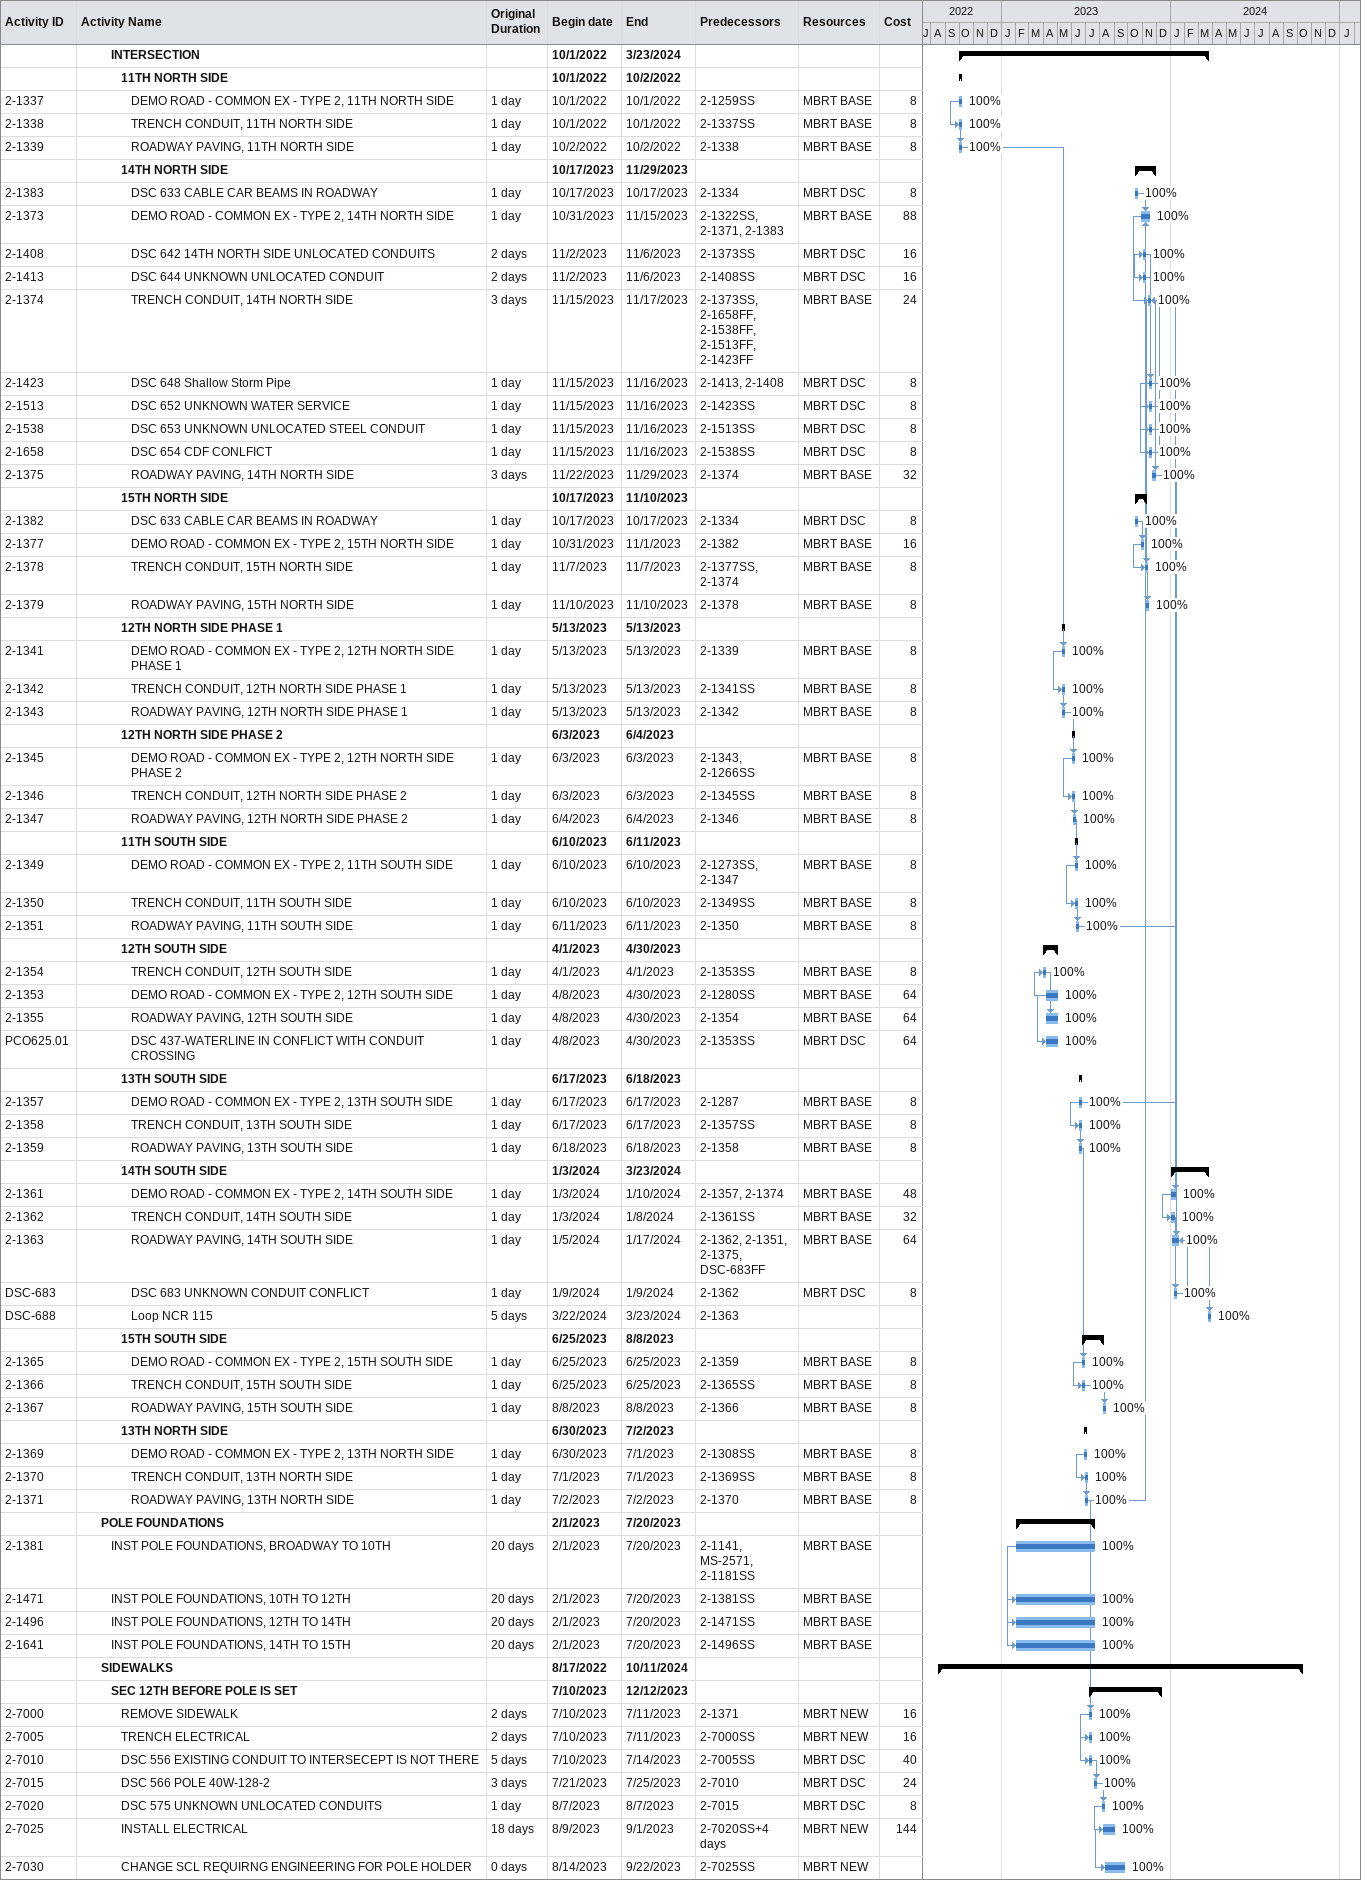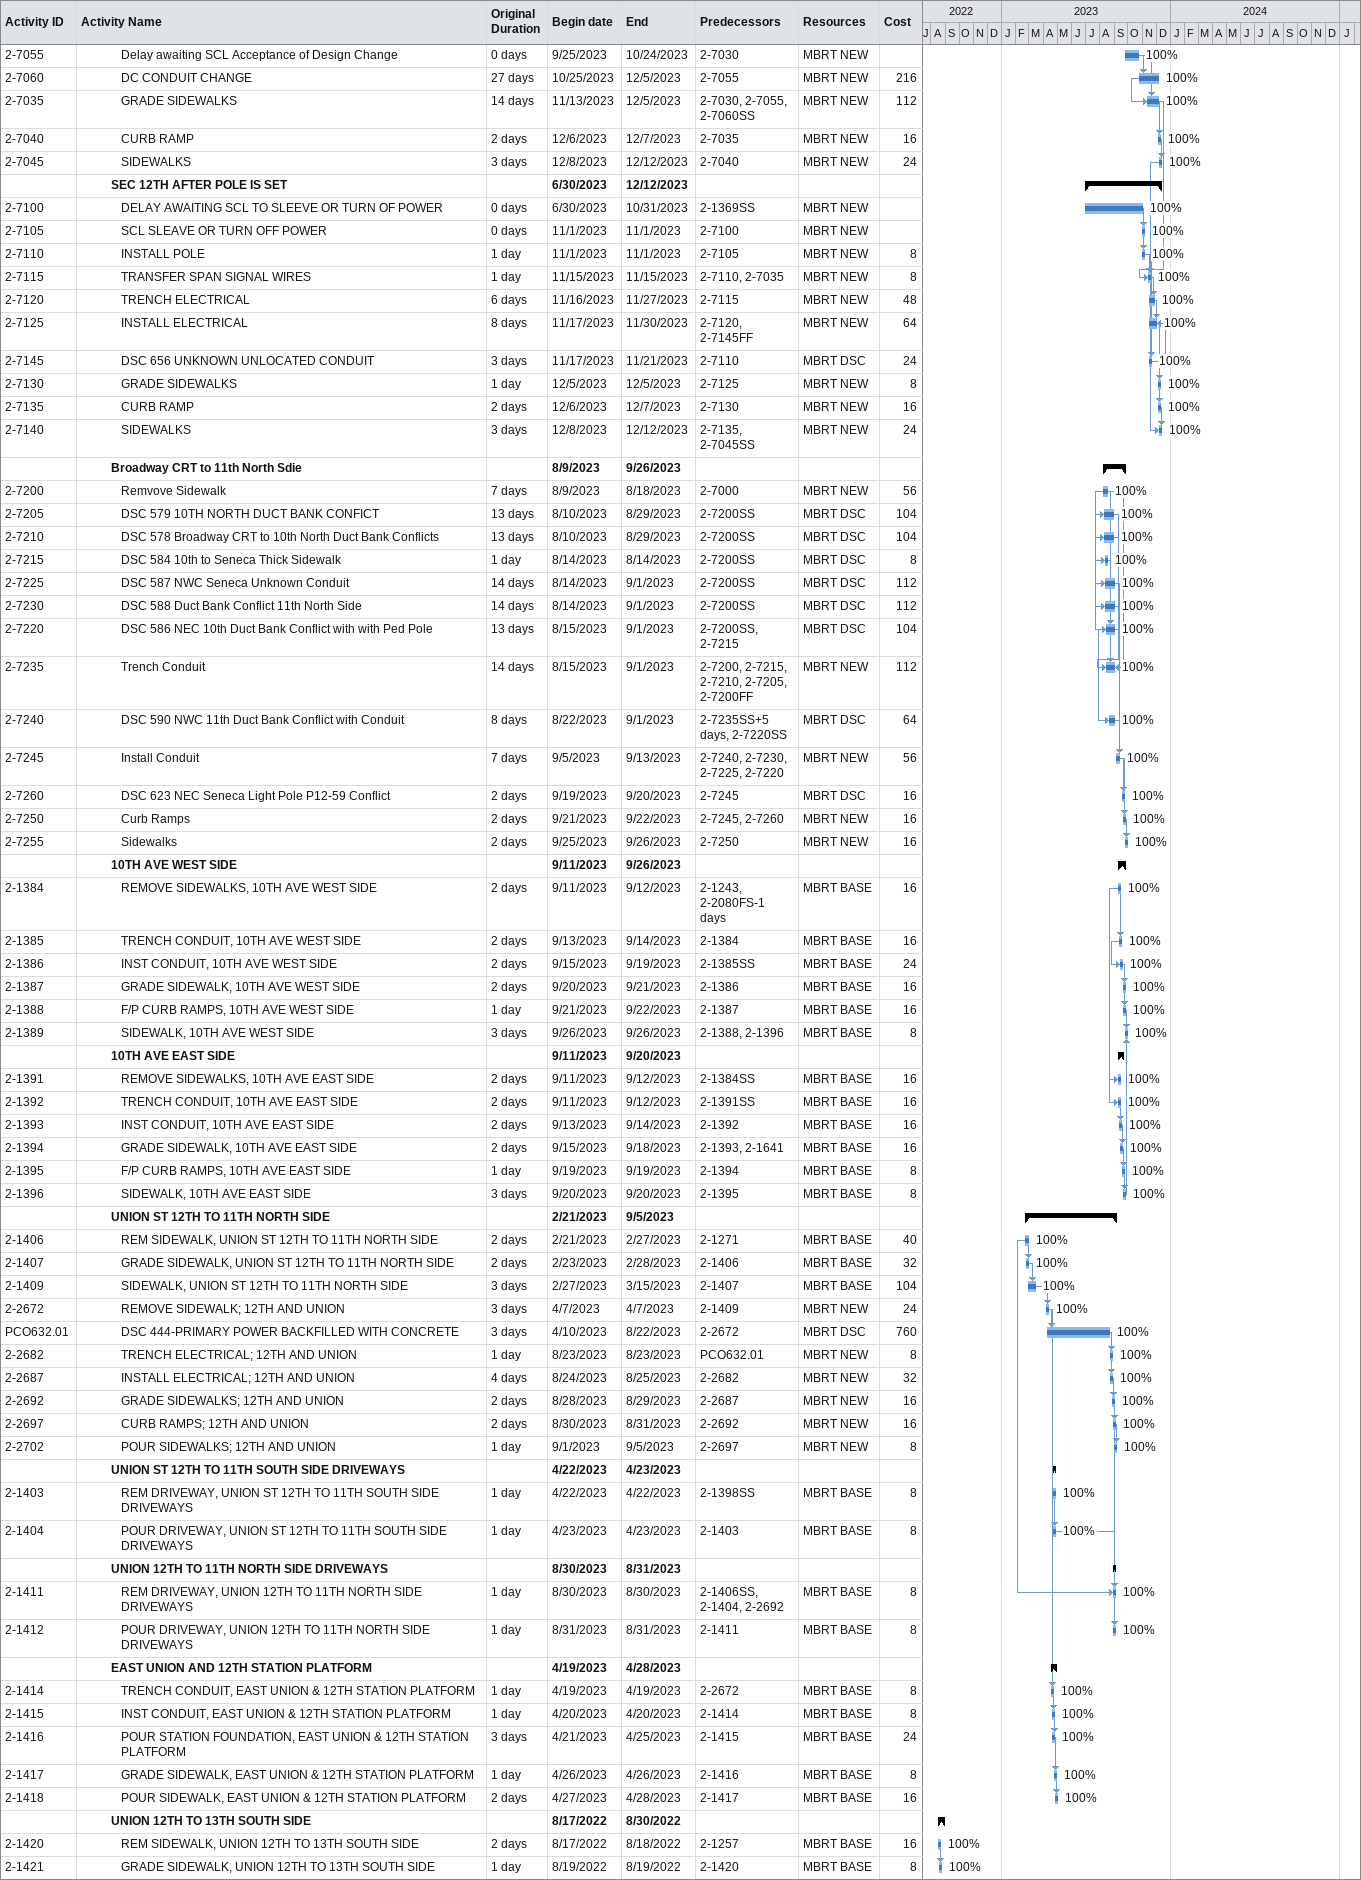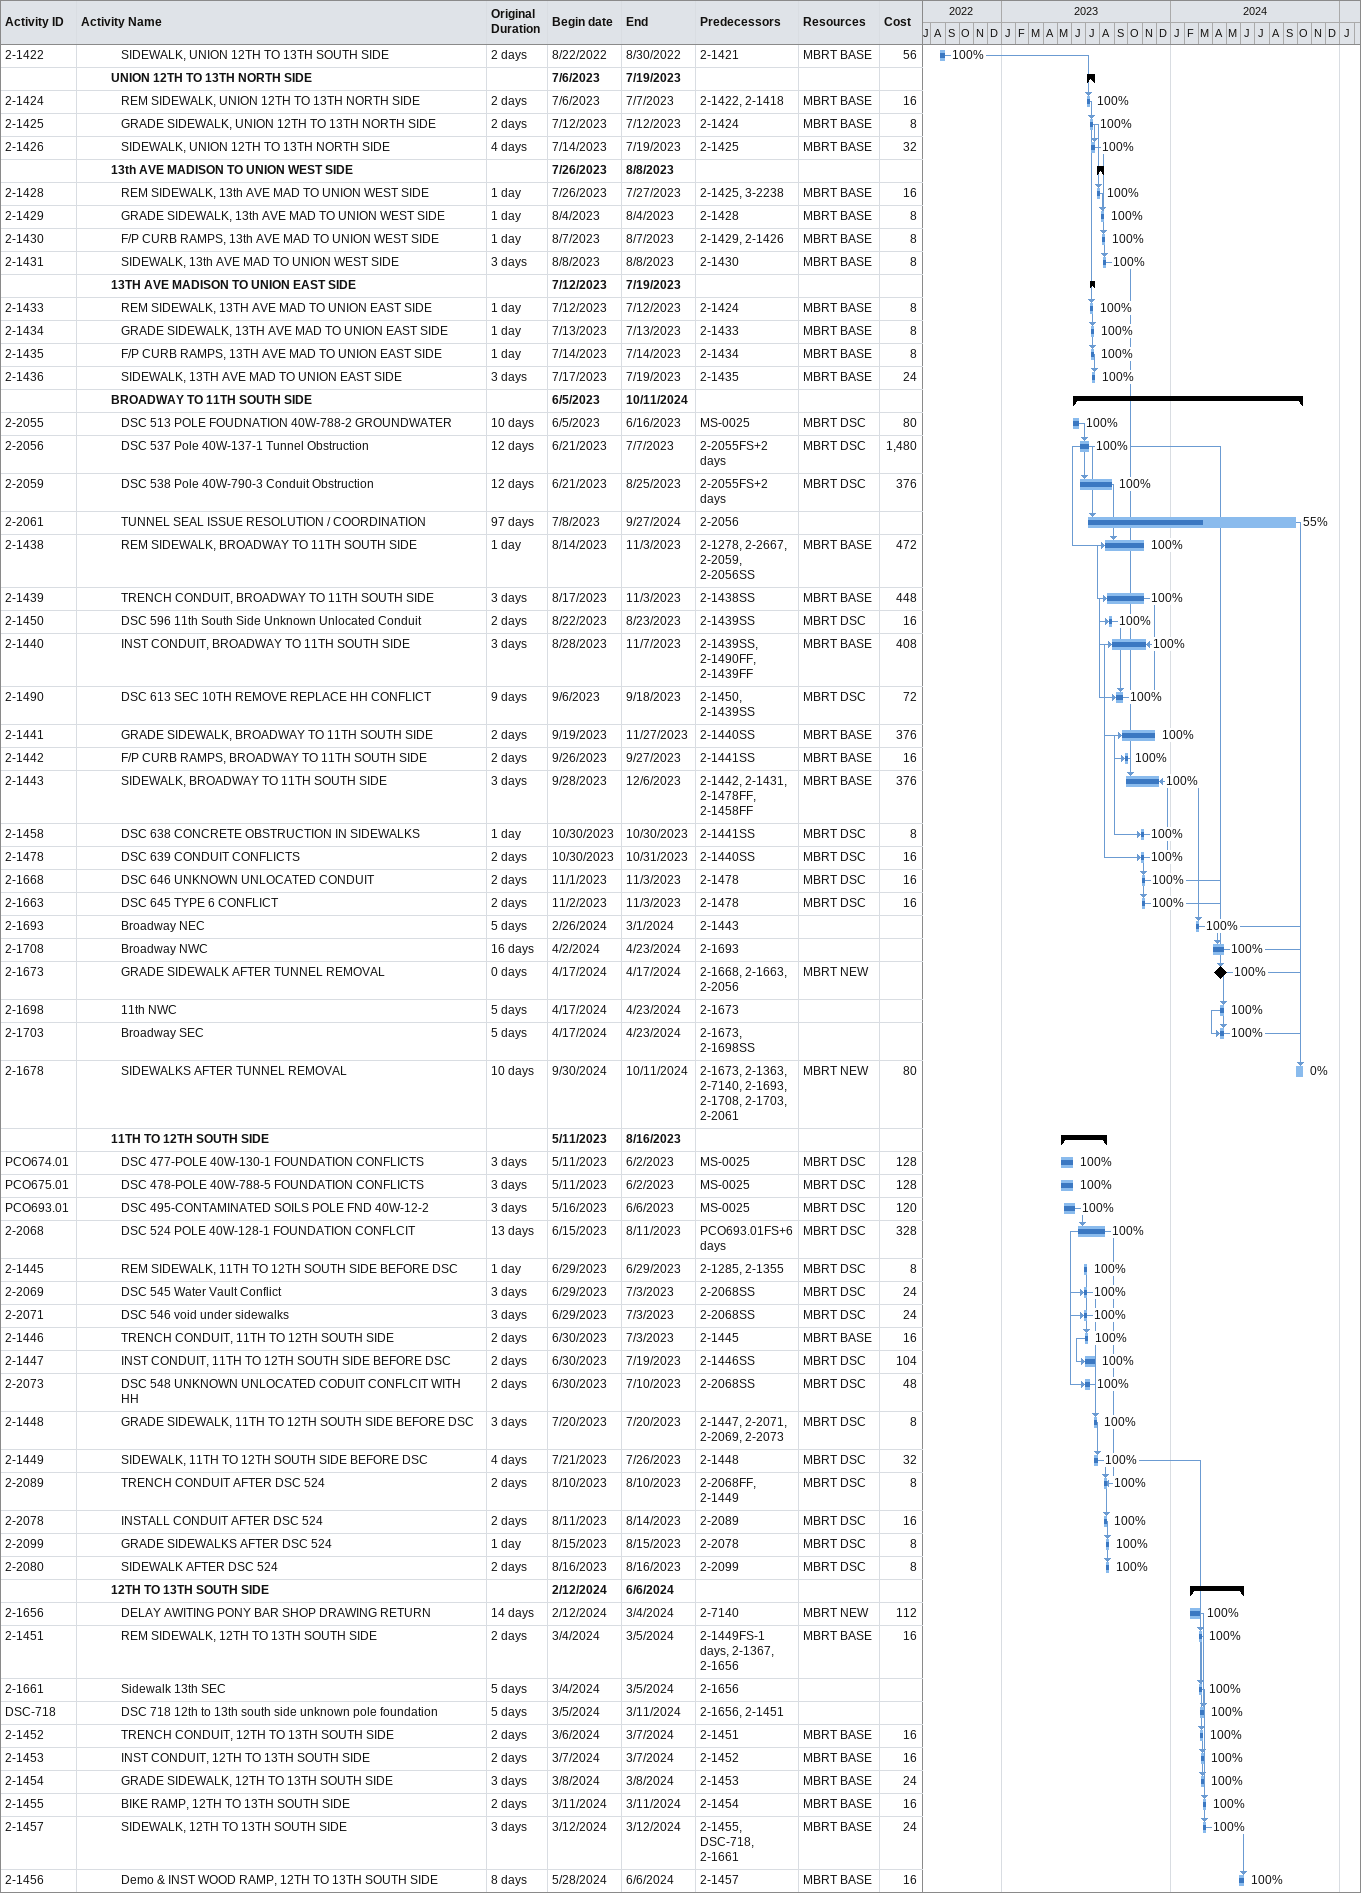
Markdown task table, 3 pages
| ID | Level | Task | Original duration | Start | Finish | Predecessors | Resources | % complete | Cost |
|---|---|---|---|---|---|---|---|---|---|
|  | 4 | **INTERSECTION** |  | 2022-10-01 | 2024-03-23 |  |  |  |  |
|  | 5 | **11TH NORTH SIDE** |  | 2022-10-01 | 2022-10-02 |  |  |  |  |
| 2-1337 | 6 | DEMO ROAD - COMMON EX - TYPE 2, 11TH NORTH SIDE | 1d | 2022-10-01 | 2022-10-01 | 2-1259SS | MBRT BASE | 100 | 8 |
| 2-1338 | 6 | TRENCH CONDUIT, 11TH NORTH SIDE | 1d | 2022-10-01 | 2022-10-01 | 2-1337SS | MBRT BASE | 100 | 8 |
| 2-1339 | 6 | ROADWAY PAVING, 11TH NORTH SIDE | 1d | 2022-10-02 | 2022-10-02 | 2-1338 | MBRT BASE | 100 | 8 |
|  | 5 | **14TH NORTH SIDE** |  | 2023-10-17 | 2023-11-29 |  |  |  |  |
| 2-1383 | 6 | DSC 633 CABLE CAR BEAMS IN ROADWAY | 1d | 2023-10-17 | 2023-10-17 | 2-1334 | MBRT DSC | 100 | 8 |
| 2-1373 | 6 | DEMO ROAD - COMMON EX - TYPE 2, 14TH NORTH SIDE | 1d | 2023-10-31 | 2023-11-15 | 2-1322SS, 2-1371, 2-1383 | MBRT BASE | 100 | 88 |
| 2-1408 | 6 | DSC 642 14TH NORTH SIDE UNLOCATED CONDUITS | 2d | 2023-11-02 | 2023-11-06 | 2-1373SS | MBRT DSC | 100 | 16 |
| 2-1413 | 6 | DSC 644 UNKNOWN UNLOCATED CONDUIT | 2d | 2023-11-02 | 2023-11-06 | 2-1408SS | MBRT DSC | 100 | 16 |
| 2-1374 | 6 | TRENCH CONDUIT, 14TH NORTH SIDE | 3d | 2023-11-15 | 2023-11-17 | 2-1373SS, 2-1658FF, 2-1538FF, 2-1513FF, 2-1423FF | MBRT BASE | 100 | 24 |
| 2-1423 | 6 | DSC 648 Shallow Storm Pipe | 1d | 2023-11-15 | 2023-11-16 | 2-1413, 2-1408 | MBRT DSC | 100 | 8 |
| 2-1513 | 6 | DSC 652 UNKNOWN WATER SERVICE | 1d | 2023-11-15 | 2023-11-16 | 2-1423SS | MBRT DSC | 100 | 8 |
| 2-1538 | 6 | DSC 653 UNKNOWN UNLOCATED STEEL CONDUIT | 1d | 2023-11-15 | 2023-11-16 | 2-1513SS | MBRT DSC | 100 | 8 |
| 2-1658 | 6 | DSC 654 CDF CONLFICT | 1d | 2023-11-15 | 2023-11-16 | 2-1538SS | MBRT DSC | 100 | 8 |
| 2-1375 | 6 | ROADWAY PAVING, 14TH NORTH SIDE | 3d | 2023-11-22 | 2023-11-29 | 2-1374 | MBRT BASE | 100 | 32 |
|  | 5 | **15TH NORTH SIDE** |  | 2023-10-17 | 2023-11-10 |  |  |  |  |
| 2-1382 | 6 | DSC 633 CABLE CAR BEAMS IN ROADWAY | 1d | 2023-10-17 | 2023-10-17 | 2-1334 | MBRT DSC | 100 | 8 |
| 2-1377 | 6 | DEMO ROAD - COMMON EX - TYPE 2, 15TH NORTH SIDE | 1d | 2023-10-31 | 2023-11-01 | 2-1382 | MBRT BASE | 100 | 16 |
| 2-1378 | 6 | TRENCH CONDUIT, 15TH NORTH SIDE | 1d | 2023-11-07 | 2023-11-07 | 2-1377SS, 2-1374 | MBRT BASE | 100 | 8 |
| 2-1379 | 6 | ROADWAY PAVING, 15TH NORTH SIDE | 1d | 2023-11-10 | 2023-11-10 | 2-1378 | MBRT BASE | 100 | 8 |
|  | 5 | **12TH NORTH SIDE PHASE 1** |  | 2023-05-13 | 2023-05-13 |  |  |  |  |
| 2-1341 | 6 | DEMO ROAD - COMMON EX - TYPE 2, 12TH NORTH SIDE PHASE 1 | 1d | 2023-05-13 | 2023-05-13 | 2-1339 | MBRT BASE | 100 | 8 |
| 2-1342 | 6 | TRENCH CONDUIT, 12TH NORTH SIDE PHASE 1 | 1d | 2023-05-13 | 2023-05-13 | 2-1341SS | MBRT BASE | 100 | 8 |
| 2-1343 | 6 | ROADWAY PAVING, 12TH NORTH SIDE PHASE 1 | 1d | 2023-05-13 | 2023-05-13 | 2-1342 | MBRT BASE | 100 | 8 |
|  | 5 | **12TH NORTH SIDE PHASE 2** |  | 2023-06-03 | 2023-06-04 |  |  |  |  |
| 2-1345 | 6 | DEMO ROAD - COMMON EX - TYPE 2, 12TH NORTH SIDE PHASE 2 | 1d | 2023-06-03 | 2023-06-03 | 2-1343, 2-1266SS | MBRT BASE | 100 | 8 |
| 2-1346 | 6 | TRENCH CONDUIT, 12TH NORTH SIDE PHASE 2 | 1d | 2023-06-03 | 2023-06-03 | 2-1345SS | MBRT BASE | 100 | 8 |
| 2-1347 | 6 | ROADWAY PAVING, 12TH NORTH SIDE PHASE 2 | 1d | 2023-06-04 | 2023-06-04 | 2-1346 | MBRT BASE | 100 | 8 |
|  | 5 | **11TH SOUTH SIDE** |  | 2023-06-10 | 2023-06-11 |  |  |  |  |
| 2-1349 | 6 | DEMO ROAD - COMMON EX - TYPE 2, 11TH SOUTH SIDE | 1d | 2023-06-10 | 2023-06-10 | 2-1273SS, 2-1347 | MBRT BASE | 100 | 8 |
| 2-1350 | 6 | TRENCH CONDUIT, 11TH SOUTH SIDE | 1d | 2023-06-10 | 2023-06-10 | 2-1349SS | MBRT BASE | 100 | 8 |
| 2-1351 | 6 | ROADWAY PAVING, 11TH SOUTH SIDE | 1d | 2023-06-11 | 2023-06-11 | 2-1350 | MBRT BASE | 100 | 8 |
|  | 5 | **12TH SOUTH SIDE** |  | 2023-04-01 | 2023-04-30 |  |  |  |  |
| 2-1354 | 6 | TRENCH CONDUIT, 12TH SOUTH SIDE | 1d | 2023-04-01 | 2023-04-01 | 2-1353SS | MBRT BASE | 100 | 8 |
| 2-1353 | 6 | DEMO ROAD - COMMON EX - TYPE 2, 12TH SOUTH SIDE | 1d | 2023-04-08 | 2023-04-30 | 2-1280SS | MBRT BASE | 100 | 64 |
| 2-1355 | 6 | ROADWAY PAVING, 12TH SOUTH SIDE | 1d | 2023-04-08 | 2023-04-30 | 2-1354 | MBRT BASE | 100 | 64 |
| PCO625.01 | 6 | DSC 437-WATERLINE IN CONFLICT WITH CONDUIT CROSSING | 1d | 2023-04-08 | 2023-04-30 | 2-1353SS | MBRT DSC | 100 | 64 |
|  | 5 | **13TH SOUTH SIDE** |  | 2023-06-17 | 2023-06-18 |  |  |  |  |
| 2-1357 | 6 | DEMO ROAD - COMMON EX - TYPE 2, 13TH SOUTH SIDE | 1d | 2023-06-17 | 2023-06-17 | 2-1287 | MBRT BASE | 100 | 8 |
| 2-1358 | 6 | TRENCH CONDUIT, 13TH SOUTH SIDE | 1d | 2023-06-17 | 2023-06-17 | 2-1357SS | MBRT BASE | 100 | 8 |
| 2-1359 | 6 | ROADWAY PAVING, 13TH SOUTH SIDE | 1d | 2023-06-18 | 2023-06-18 | 2-1358 | MBRT BASE | 100 | 8 |
|  | 5 | **14TH SOUTH SIDE** |  | 2024-01-03 | 2024-03-23 |  |  |  |  |
| 2-1361 | 6 | DEMO ROAD - COMMON EX - TYPE 2, 14TH SOUTH SIDE | 1d | 2024-01-03 | 2024-01-10 | 2-1357, 2-1374 | MBRT BASE | 100 | 48 |
| 2-1362 | 6 | TRENCH CONDUIT, 14TH SOUTH SIDE | 1d | 2024-01-03 | 2024-01-08 | 2-1361SS | MBRT BASE | 100 | 32 |
| 2-1363 | 6 | ROADWAY PAVING, 14TH SOUTH SIDE | 1d | 2024-01-05 | 2024-01-17 | 2-1362, 2-1351, 2-1375, DSC-683FF | MBRT BASE | 100 | 64 |
| DSC-683 | 6 | DSC 683 UNKNOWN CONDUIT CONFLICT | 1d | 2024-01-09 | 2024-01-09 | 2-1362 | MBRT DSC | 100 | 8 |
| DSC-688 | 6 | Loop NCR 115 | 5d | 2024-03-22 | 2024-03-23 | 2-1363 |  | 100 |  |
|  | 5 | **15TH SOUTH SIDE** |  | 2023-06-25 | 2023-08-08 |  |  |  |  |
| 2-1365 | 6 | DEMO ROAD - COMMON EX - TYPE 2, 15TH SOUTH SIDE | 1d | 2023-06-25 | 2023-06-25 | 2-1359 | MBRT BASE | 100 | 8 |
| 2-1366 | 6 | TRENCH CONDUIT, 15TH SOUTH SIDE | 1d | 2023-06-25 | 2023-06-25 | 2-1365SS | MBRT BASE | 100 | 8 |
| 2-1367 | 6 | ROADWAY PAVING, 15TH SOUTH SIDE | 1d | 2023-08-08 | 2023-08-08 | 2-1366 | MBRT BASE | 100 | 8 |
|  | 5 | **13TH NORTH SIDE** |  | 2023-06-30 | 2023-07-02 |  |  |  |  |
| 2-1369 | 6 | DEMO ROAD - COMMON EX - TYPE 2, 13TH NORTH SIDE | 1d | 2023-06-30 | 2023-07-01 | 2-1308SS | MBRT BASE | 100 | 8 |
| 2-1370 | 6 | TRENCH CONDUIT, 13TH NORTH SIDE | 1d | 2023-07-01 | 2023-07-01 | 2-1369SS | MBRT BASE | 100 | 8 |
| 2-1371 | 6 | ROADWAY PAVING, 13TH NORTH SIDE | 1d | 2023-07-02 | 2023-07-02 | 2-1370 | MBRT BASE | 100 | 8 |
|  | 3 | **POLE FOUNDATIONS** |  | 2023-02-01 | 2023-07-20 |  |  |  |  |
| 2-1381 | 4 | INST POLE FOUNDATIONS, BROADWAY TO 10TH | 20d | 2023-02-01 | 2023-07-20 | 2-1141, MS-2571, 2-1181SS | MBRT BASE | 100 |  |
| 2-1471 | 4 | INST POLE FOUNDATIONS, 10TH TO 12TH | 20d | 2023-02-01 | 2023-07-20 | 2-1381SS | MBRT BASE | 100 |  |
| 2-1496 | 4 | INST POLE FOUNDATIONS, 12TH TO 14TH | 20d | 2023-02-01 | 2023-07-20 | 2-1471SS | MBRT BASE | 100 |  |
| 2-1641 | 4 | INST POLE FOUNDATIONS, 14TH TO 15TH | 20d | 2023-02-01 | 2023-07-20 | 2-1496SS | MBRT BASE | 100 |  |
|  | 3 | **SIDEWALKS** |  | 2022-08-17 | 2024-10-11 |  |  |  |  |
|  | 4 | **SEC 12TH BEFORE POLE IS SET** |  | 2023-07-10 | 2023-12-12 |  |  |  |  |
| 2-7000 | 5 | REMOVE SIDEWALK | 2d | 2023-07-10 | 2023-07-11 | 2-1371 | MBRT NEW | 100 | 16 |
| 2-7005 | 5 | TRENCH ELECTRICAL | 2d | 2023-07-10 | 2023-07-11 | 2-7000SS | MBRT NEW | 100 | 16 |
| 2-7010 | 5 | DSC 556 EXISTING CONDUIT TO INTERSECEPT IS NOT THERE | 5d | 2023-07-10 | 2023-07-14 | 2-7005SS | MBRT DSC | 100 | 40 |
| 2-7015 | 5 | DSC 566 POLE 40W-128-2 | 3d | 2023-07-21 | 2023-07-25 | 2-7010 | MBRT DSC | 100 | 24 |
| 2-7020 | 5 | DSC 575 UNKNOWN UNLOCATED CONDUITS | 1d | 2023-08-07 | 2023-08-07 | 2-7015 | MBRT DSC | 100 | 8 |
| 2-7025 | 5 | INSTALL ELECTRICAL | 18d | 2023-08-09 | 2023-09-01 | 2-7020SS+4d | MBRT NEW | 100 | 144 |
| 2-7030 | 5 | CHANGE SCL REQUIRNG ENGINEERING FOR POLE HOLDER | 0d | 2023-08-14 | 2023-09-22 | 2-7025SS | MBRT NEW | 100 |  |
| 2-7055 | 5 | Delay awaiting SCL Acceptance of Design Change | 0d | 2023-09-25 | 2023-10-24 | 2-7030 | MBRT NEW | 100 |  |
| 2-7060 | 5 | DC CONDUIT CHANGE | 27d | 2023-10-25 | 2023-12-05 | 2-7055 | MBRT NEW | 100 | 216 |
| 2-7035 | 5 | GRADE SIDEWALKS | 14d | 2023-11-13 | 2023-12-05 | 2-7030, 2-7055, 2-7060SS | MBRT NEW | 100 | 112 |
| 2-7040 | 5 | CURB RAMP | 2d | 2023-12-06 | 2023-12-07 | 2-7035 | MBRT NEW | 100 | 16 |
| 2-7045 | 5 | SIDEWALKS | 3d | 2023-12-08 | 2023-12-12 | 2-7040 | MBRT NEW | 100 | 24 |
|  | 4 | **SEC 12TH AFTER POLE IS SET** |  | 2023-06-30 | 2023-12-12 |  |  |  |  |
| 2-7100 | 5 | DELAY AWAITING SCL TO SLEEVE OR TURN OF POWER | 0d | 2023-06-30 | 2023-10-31 | 2-1369SS | MBRT NEW | 100 |  |
| 2-7105 | 5 | SCL SLEAVE OR TURN OFF POWER | 0d | 2023-11-01 | 2023-11-01 | 2-7100 | MBRT NEW | 100 |  |
| 2-7110 | 5 | INSTALL POLE | 1d | 2023-11-01 | 2023-11-01 | 2-7105 | MBRT NEW | 100 | 8 |
| 2-7115 | 5 | TRANSFER SPAN SIGNAL WIRES | 1d | 2023-11-15 | 2023-11-15 | 2-7110, 2-7035 | MBRT NEW | 100 | 8 |
| 2-7120 | 5 | TRENCH ELECTRICAL | 6d | 2023-11-16 | 2023-11-27 | 2-7115 | MBRT NEW | 100 | 48 |
| 2-7125 | 5 | INSTALL ELECTRICAL | 8d | 2023-11-17 | 2023-11-30 | 2-7120, 2-7145FF | MBRT NEW | 100 | 64 |
| 2-7145 | 5 | DSC 656 UNKNOWN UNLOCATED CONDUIT | 3d | 2023-11-17 | 2023-11-21 | 2-7110 | MBRT DSC | 100 | 24 |
| 2-7130 | 5 | GRADE SIDEWALKS | 1d | 2023-12-05 | 2023-12-05 | 2-7125 | MBRT NEW | 100 | 8 |
| 2-7135 | 5 | CURB RAMP | 2d | 2023-12-06 | 2023-12-07 | 2-7130 | MBRT NEW | 100 | 16 |
| 2-7140 | 5 | SIDEWALKS | 3d | 2023-12-08 | 2023-12-12 | 2-7135, 2-7045SS | MBRT NEW | 100 | 24 |
|  | 4 | **Broadway CRT to 11th North Sdie** |  | 2023-08-09 | 2023-09-26 |  |  |  |  |
| 2-7200 | 5 | Remvove Sidewalk | 7d | 2023-08-09 | 2023-08-18 | 2-7000 | MBRT NEW | 100 | 56 |
| 2-7205 | 5 | DSC 579 10TH NORTH DUCT BANK CONFICT | 13d | 2023-08-10 | 2023-08-29 | 2-7200SS | MBRT DSC | 100 | 104 |
| 2-7210 | 5 | DSC 578 Broadway CRT to 10th North Duct Bank Conflicts | 13d | 2023-08-10 | 2023-08-29 | 2-7200SS | MBRT DSC | 100 | 104 |
| 2-7215 | 5 | DSC 584 10th to Seneca Thick Sidewalk | 1d | 2023-08-14 | 2023-08-14 | 2-7200SS | MBRT DSC | 100 | 8 |
| 2-7225 | 5 | DSC 587 NWC Seneca Unknown Conduit | 14d | 2023-08-14 | 2023-09-01 | 2-7200SS | MBRT DSC | 100 | 112 |
| 2-7230 | 5 | DSC 588 Duct Bank Conflict 11th North Side | 14d | 2023-08-14 | 2023-09-01 | 2-7200SS | MBRT DSC | 100 | 112 |
| 2-7220 | 5 | DSC 586 NEC 10th Duct Bank Conflict with with Ped Pole | 13d | 2023-08-15 | 2023-09-01 | 2-7200SS, 2-7215 | MBRT DSC | 100 | 104 |
| 2-7235 | 5 | Trench Conduit | 14d | 2023-08-15 | 2023-09-01 | 2-7200, 2-7215, 2-7210, 2-7205, 2-7200FF | MBRT NEW | 100 | 112 |
| 2-7240 | 5 | DSC 590 NWC 11th Duct Bank Conflict with Conduit | 8d | 2023-08-22 | 2023-09-01 | 2-7235SS+5d, 2-7220SS | MBRT DSC | 100 | 64 |
| 2-7245 | 5 | Install Conduit | 7d | 2023-09-05 | 2023-09-13 | 2-7240, 2-7230, 2-7225, 2-7220 | MBRT NEW | 100 | 56 |
| 2-7260 | 5 | DSC 623 NEC Seneca Light Pole P12-59 Conflict | 2d | 2023-09-19 | 2023-09-20 | 2-7245 | MBRT DSC | 100 | 16 |
| 2-7250 | 5 | Curb Ramps | 2d | 2023-09-21 | 2023-09-22 | 2-7245, 2-7260 | MBRT NEW | 100 | 16 |
| 2-7255 | 5 | Sidewalks | 2d | 2023-09-25 | 2023-09-26 | 2-7250 | MBRT NEW | 100 | 16 |
|  | 4 | **10TH AVE WEST SIDE** |  | 2023-09-11 | 2023-09-26 |  |  |  |  |
| 2-1384 | 5 | REMOVE SIDEWALKS, 10TH AVE WEST SIDE | 2d | 2023-09-11 | 2023-09-12 | 2-1243, 2-2080FS-1d | MBRT BASE | 100 | 16 |
| 2-1385 | 5 | TRENCH CONDUIT, 10TH AVE WEST SIDE | 2d | 2023-09-13 | 2023-09-14 | 2-1384 | MBRT BASE | 100 | 16 |
| 2-1386 | 5 | INST CONDUIT, 10TH AVE WEST SIDE | 2d | 2023-09-15 | 2023-09-19 | 2-1385SS | MBRT BASE | 100 | 24 |
| 2-1387 | 5 | GRADE SIDEWALK, 10TH AVE WEST SIDE | 2d | 2023-09-20 | 2023-09-21 | 2-1386 | MBRT BASE | 100 | 16 |
| 2-1388 | 5 | F/P CURB RAMPS, 10TH AVE WEST SIDE | 1d | 2023-09-21 | 2023-09-22 | 2-1387 | MBRT BASE | 100 | 16 |
| 2-1389 | 5 | SIDEWALK, 10TH AVE WEST SIDE | 3d | 2023-09-26 | 2023-09-26 | 2-1388, 2-1396 | MBRT BASE | 100 | 8 |
|  | 4 | **10TH AVE EAST SIDE** |  | 2023-09-11 | 2023-09-20 |  |  |  |  |
| 2-1391 | 5 | REMOVE SIDEWALKS, 10TH AVE EAST SIDE | 2d | 2023-09-11 | 2023-09-12 | 2-1384SS | MBRT BASE | 100 | 16 |
| 2-1392 | 5 | TRENCH CONDUIT, 10TH AVE EAST SIDE | 2d | 2023-09-11 | 2023-09-12 | 2-1391SS | MBRT BASE | 100 | 16 |
| 2-1393 | 5 | INST CONDUIT, 10TH AVE EAST SIDE | 2d | 2023-09-13 | 2023-09-14 | 2-1392 | MBRT BASE | 100 | 16 |
| 2-1394 | 5 | GRADE SIDEWALK, 10TH AVE EAST SIDE | 2d | 2023-09-15 | 2023-09-18 | 2-1393, 2-1641 | MBRT BASE | 100 | 16 |
| 2-1395 | 5 | F/P CURB RAMPS, 10TH AVE EAST SIDE | 1d | 2023-09-19 | 2023-09-19 | 2-1394 | MBRT BASE | 100 | 8 |
| 2-1396 | 5 | SIDEWALK, 10TH AVE EAST SIDE | 3d | 2023-09-20 | 2023-09-20 | 2-1395 | MBRT BASE | 100 | 8 |
|  | 4 | **UNION ST 12TH TO 11TH NORTH SIDE** |  | 2023-02-21 | 2023-09-05 |  |  |  |  |
| 2-1406 | 5 | REM SIDEWALK, UNION ST 12TH TO 11TH NORTH SIDE | 2d | 2023-02-21 | 2023-02-27 | 2-1271 | MBRT BASE | 100 | 40 |
| 2-1407 | 5 | GRADE SIDEWALK, UNION ST 12TH TO 11TH NORTH SIDE | 2d | 2023-02-23 | 2023-02-28 | 2-1406 | MBRT BASE | 100 | 32 |
| 2-1409 | 5 | SIDEWALK, UNION ST 12TH TO 11TH NORTH SIDE | 3d | 2023-02-27 | 2023-03-15 | 2-1407 | MBRT BASE | 100 | 104 |
| 2-2672 | 5 | REMOVE SIDEWALK; 12TH AND UNION | 3d | 2023-04-07 | 2023-04-07 | 2-1409 | MBRT NEW | 100 | 24 |
| PCO632.01 | 5 | DSC 444-PRIMARY POWER BACKFILLED WITH CONCRETE | 3d | 2023-04-10 | 2023-08-22 | 2-2672 | MBRT DSC | 100 | 760 |
| 2-2682 | 5 | TRENCH ELECTRICAL; 12TH AND UNION | 1d | 2023-08-23 | 2023-08-23 | PCO632.01 | MBRT NEW | 100 | 8 |
| 2-2687 | 5 | INSTALL ELECTRICAL; 12TH AND UNION | 4d | 2023-08-24 | 2023-08-25 | 2-2682 | MBRT NEW | 100 | 32 |
| 2-2692 | 5 | GRADE SIDEWALKS; 12TH AND UNION | 2d | 2023-08-28 | 2023-08-29 | 2-2687 | MBRT NEW | 100 | 16 |
| 2-2697 | 5 | CURB RAMPS; 12TH AND UNION | 2d | 2023-08-30 | 2023-08-31 | 2-2692 | MBRT NEW | 100 | 16 |
| 2-2702 | 5 | POUR SIDEWALKS; 12TH AND UNION | 1d | 2023-09-01 | 2023-09-05 | 2-2697 | MBRT NEW | 100 | 8 |
|  | 4 | **UNION ST 12TH TO 11TH SOUTH SIDE DRIVEWAYS** |  | 2023-04-22 | 2023-04-23 |  |  |  |  |
| 2-1403 | 5 | REM DRIVEWAY, UNION ST 12TH TO 11TH SOUTH SIDE DRIVEWAYS | 1d | 2023-04-22 | 2023-04-22 | 2-1398SS | MBRT BASE | 100 | 8 |
| 2-1404 | 5 | POUR DRIVEWAY, UNION ST 12TH TO 11TH SOUTH SIDE DRIVEWAYS | 1d | 2023-04-23 | 2023-04-23 | 2-1403 | MBRT BASE | 100 | 8 |
|  | 4 | **UNION 12TH TO 11TH NORTH SIDE DRIVEWAYS** |  | 2023-08-30 | 2023-08-31 |  |  |  |  |
| 2-1411 | 5 | REM DRIVEWAY, UNION 12TH TO 11TH NORTH SIDE DRIVEWAYS | 1d | 2023-08-30 | 2023-08-30 | 2-1406SS, 2-1404, 2-2692 | MBRT BASE | 100 | 8 |
| 2-1412 | 5 | POUR DRIVEWAY, UNION 12TH TO 11TH NORTH SIDE DRIVEWAYS | 1d | 2023-08-31 | 2023-08-31 | 2-1411 | MBRT BASE | 100 | 8 |
|  | 4 | **EAST UNION AND 12TH STATION PLATFORM** |  | 2023-04-19 | 2023-04-28 |  |  |  |  |
| 2-1414 | 5 | TRENCH CONDUIT, EAST UNION & 12TH STATION PLATFORM | 1d | 2023-04-19 | 2023-04-19 | 2-2672 | MBRT BASE | 100 | 8 |
| 2-1415 | 5 | INST CONDUIT, EAST UNION & 12TH STATION PLATFORM | 1d | 2023-04-20 | 2023-04-20 | 2-1414 | MBRT BASE | 100 | 8 |
| 2-1416 | 5 | POUR STATION FOUNDATION, EAST UNION & 12TH STATION PLATFORM | 3d | 2023-04-21 | 2023-04-25 | 2-1415 | MBRT BASE | 100 | 24 |
| 2-1417 | 5 | GRADE SIDEWALK, EAST UNION & 12TH STATION PLATFORM | 1d | 2023-04-26 | 2023-04-26 | 2-1416 | MBRT BASE | 100 | 8 |
| 2-1418 | 5 | POUR SIDEWALK, EAST UNION & 12TH STATION PLATFORM | 2d | 2023-04-27 | 2023-04-28 | 2-1417 | MBRT BASE | 100 | 16 |
|  | 4 | **UNION 12TH TO 13TH SOUTH SIDE** |  | 2022-08-17 | 2022-08-30 |  |  |  |  |
| 2-1420 | 5 | REM SIDEWALK, UNION 12TH TO 13TH SOUTH SIDE | 2d | 2022-08-17 | 2022-08-18 | 2-1257 | MBRT BASE | 100 | 16 |
| 2-1421 | 5 | GRADE SIDEWALK, UNION 12TH TO 13TH SOUTH SIDE | 1d | 2022-08-19 | 2022-08-19 | 2-1420 | MBRT BASE | 100 | 8 |
| 2-1422 | 5 | SIDEWALK, UNION 12TH TO 13TH SOUTH SIDE | 2d | 2022-08-22 | 2022-08-30 | 2-1421 | MBRT BASE | 100 | 56 |
|  | 4 | **UNION 12TH TO 13TH NORTH SIDE** |  | 2023-07-06 | 2023-07-19 |  |  |  |  |
| 2-1424 | 5 | REM SIDEWALK, UNION 12TH TO 13TH NORTH SIDE | 2d | 2023-07-06 | 2023-07-07 | 2-1422, 2-1418 | MBRT BASE | 100 | 16 |
| 2-1425 | 5 | GRADE SIDEWALK, UNION 12TH TO 13TH NORTH SIDE | 2d | 2023-07-12 | 2023-07-12 | 2-1424 | MBRT BASE | 100 | 8 |
| 2-1426 | 5 | SIDEWALK, UNION 12TH TO 13TH NORTH SIDE | 4d | 2023-07-14 | 2023-07-19 | 2-1425 | MBRT BASE | 100 | 32 |
|  | 4 | **13th AVE MADISON TO UNION WEST SIDE** |  | 2023-07-26 | 2023-08-08 |  |  |  |  |
| 2-1428 | 5 | REM SIDEWALK, 13th AVE MAD TO UNION WEST SIDE | 1d | 2023-07-26 | 2023-07-27 | 2-1425, 3-2238 | MBRT BASE | 100 | 16 |
| 2-1429 | 5 | GRADE SIDEWALK, 13th AVE MAD TO UNION WEST SIDE | 1d | 2023-08-04 | 2023-08-04 | 2-1428 | MBRT BASE | 100 | 8 |
| 2-1430 | 5 | F/P CURB RAMPS, 13th AVE MAD TO UNION WEST SIDE | 1d | 2023-08-07 | 2023-08-07 | 2-1429, 2-1426 | MBRT BASE | 100 | 8 |
| 2-1431 | 5 | SIDEWALK, 13th AVE MAD TO UNION WEST SIDE | 3d | 2023-08-08 | 2023-08-08 | 2-1430 | MBRT BASE | 100 | 8 |
|  | 4 | **13TH AVE MADISON TO UNION EAST SIDE** |  | 2023-07-12 | 2023-07-19 |  |  |  |  |
| 2-1433 | 5 | REM SIDEWALK, 13TH AVE MAD TO UNION EAST SIDE | 1d | 2023-07-12 | 2023-07-12 | 2-1424 | MBRT BASE | 100 | 8 |
| 2-1434 | 5 | GRADE SIDEWALK, 13TH AVE MAD TO UNION EAST SIDE | 1d | 2023-07-13 | 2023-07-13 | 2-1433 | MBRT BASE | 100 | 8 |
| 2-1435 | 5 | F/P CURB RAMPS, 13TH AVE MAD TO UNION EAST SIDE | 1d | 2023-07-14 | 2023-07-14 | 2-1434 | MBRT BASE | 100 | 8 |
| 2-1436 | 5 | SIDEWALK, 13TH AVE MAD TO UNION EAST SIDE | 3d | 2023-07-17 | 2023-07-19 | 2-1435 | MBRT BASE | 100 | 24 |
|  | 4 | **BROADWAY TO 11TH SOUTH SIDE** |  | 2023-06-05 | 2024-10-11 |  |  |  |  |
| 2-2055 | 5 | DSC 513 POLE FOUDNATION 40W-788-2 GROUNDWATER | 10d | 2023-06-05 | 2023-06-16 | MS-0025 | MBRT DSC | 100 | 80 |
| 2-2056 | 5 | DSC 537 Pole 40W-137-1 Tunnel Obstruction | 12d | 2023-06-21 | 2023-07-07 | 2-2055FS+2d | MBRT DSC | 100 | 1480 |
| 2-2059 | 5 | DSC 538 Pole 40W-790-3 Conduit Obstruction | 12d | 2023-06-21 | 2023-08-25 | 2-2055FS+2d | MBRT DSC | 100 | 376 |
| 2-2061 | 5 | TUNNEL SEAL ISSUE RESOLUTION / COORDINATION | 97d | 2023-07-08 | 2024-09-27 | 2-2056 |  | 55 |  |
| 2-1438 | 5 | REM SIDEWALK, BROADWAY TO 11TH SOUTH SIDE | 1d | 2023-08-14 | 2023-11-03 | 2-1278, 2-2667, 2-2059, 2-2056SS | MBRT BASE | 100 | 472 |
| 2-1439 | 5 | TRENCH CONDUIT, BROADWAY TO 11TH SOUTH SIDE | 3d | 2023-08-17 | 2023-11-03 | 2-1438SS | MBRT BASE | 100 | 448 |
| 2-1450 | 5 | DSC 596 11th South Side Unknown Unlocated Conduit | 2d | 2023-08-22 | 2023-08-23 | 2-1439SS | MBRT DSC | 100 | 16 |
| 2-1440 | 5 | INST CONDUIT, BROADWAY TO 11TH SOUTH SIDE | 3d | 2023-08-28 | 2023-11-07 | 2-1439SS, 2-1490FF, 2-1439FF | MBRT BASE | 100 | 408 |
| 2-1490 | 5 | DSC 613 SEC 10TH REMOVE REPLACE HH CONFLICT | 9d | 2023-09-06 | 2023-09-18 | 2-1450, 2-1439SS | MBRT DSC | 100 | 72 |
| 2-1441 | 5 | GRADE SIDEWALK, BROADWAY TO 11TH SOUTH SIDE | 2d | 2023-09-19 | 2023-11-27 | 2-1440SS | MBRT BASE | 100 | 376 |
| 2-1442 | 5 | F/P CURB RAMPS, BROADWAY TO 11TH SOUTH SIDE | 2d | 2023-09-26 | 2023-09-27 | 2-1441SS | MBRT BASE | 100 | 16 |
| 2-1443 | 5 | SIDEWALK, BROADWAY TO 11TH SOUTH SIDE | 3d | 2023-09-28 | 2023-12-06 | 2-1442, 2-1431, 2-1478FF, 2-1458FF | MBRT BASE | 100 | 376 |
| 2-1458 | 5 | DSC 638 CONCRETE OBSTRUCTION IN SIDEWALKS | 1d | 2023-10-30 | 2023-10-30 | 2-1441SS | MBRT DSC | 100 | 8 |
| 2-1478 | 5 | DSC 639 CONDUIT CONFLICTS | 2d | 2023-10-30 | 2023-10-31 | 2-1440SS | MBRT DSC | 100 | 16 |
| 2-1668 | 5 | DSC 646 UNKNOWN UNLOCATED CONDUIT | 2d | 2023-11-01 | 2023-11-03 | 2-1478 | MBRT DSC | 100 | 16 |
| 2-1663 | 5 | DSC 645 TYPE 6 CONFLICT | 2d | 2023-11-02 | 2023-11-03 | 2-1478 | MBRT DSC | 100 | 16 |
| 2-1693 | 5 | Broadway NEC | 5d | 2024-02-26 | 2024-03-01 | 2-1443 |  | 100 |  |
| 2-1708 | 5 | Broadway NWC | 16d | 2024-04-02 | 2024-04-23 | 2-1693 |  | 100 |  |
| 2-1673 | 5 | GRADE SIDEWALK AFTER TUNNEL REMOVAL | 0d | 2024-04-17 | 2024-04-17 | 2-1668, 2-1663, 2-2056 | MBRT NEW | 100 |  |
| 2-1698 | 5 | 11th NWC | 5d | 2024-04-17 | 2024-04-23 | 2-1673 |  | 100 |  |
| 2-1703 | 5 | Broadway SEC | 5d | 2024-04-17 | 2024-04-23 | 2-1673, 2-1698SS |  | 100 |  |
| 2-1678 | 5 | SIDEWALKS AFTER TUNNEL REMOVAL | 10d | 2024-09-30 | 2024-10-11 | 2-1673, 2-1363, 2-7140, 2-1693, 2-1708, 2-1703, 2-2061 | MBRT NEW | 0 | 80 |
|  | 4 | **11TH TO 12TH SOUTH SIDE** |  | 2023-05-11 | 2023-08-16 |  |  |  |  |
| PCO674.01 | 5 | DSC 477-POLE 40W-130-1 FOUNDATION CONFLICTS | 3d | 2023-05-11 | 2023-06-02 | MS-0025 | MBRT DSC | 100 | 128 |
| PCO675.01 | 5 | DSC 478-POLE 40W-788-5 FOUNDATION CONFLICTS | 3d | 2023-05-11 | 2023-06-02 | MS-0025 | MBRT DSC | 100 | 128 |
| PCO693.01 | 5 | DSC 495-CONTAMINATED SOILS POLE FND 40W-12-2 | 3d | 2023-05-16 | 2023-06-06 | MS-0025 | MBRT DSC | 100 | 120 |
| 2-2068 | 5 | DSC 524 POLE 40W-128-1 FOUNDATION CONFLCIT | 13d | 2023-06-15 | 2023-08-11 | PCO693.01FS+6d | MBRT DSC | 100 | 328 |
| 2-1445 | 5 | REM SIDEWALK, 11TH TO 12TH SOUTH SIDE BEFORE DSC | 1d | 2023-06-29 | 2023-06-29 | 2-1285, 2-1355 | MBRT DSC | 100 | 8 |
| 2-2069 | 5 | DSC 545 Water Vault Conflict | 3d | 2023-06-29 | 2023-07-03 | 2-2068SS | MBRT DSC | 100 | 24 |
| 2-2071 | 5 | DSC 546 void under sidewalks | 3d | 2023-06-29 | 2023-07-03 | 2-2068SS | MBRT DSC | 100 | 24 |
| 2-1446 | 5 | TRENCH CONDUIT, 11TH TO 12TH SOUTH SIDE | 2d | 2023-06-30 | 2023-07-03 | 2-1445 | MBRT BASE | 100 | 16 |
| 2-1447 | 5 | INST CONDUIT, 11TH TO 12TH SOUTH SIDE BEFORE DSC | 2d | 2023-06-30 | 2023-07-19 | 2-1446SS | MBRT DSC | 100 | 104 |
| 2-2073 | 5 | DSC 548 UNKNOWN UNLOCATED CODUIT CONFLCIT WITH HH | 2d | 2023-06-30 | 2023-07-10 | 2-2068SS | MBRT DSC | 100 | 48 |
| 2-1448 | 5 | GRADE SIDEWALK, 11TH TO 12TH SOUTH SIDE BEFORE DSC | 3d | 2023-07-20 | 2023-07-20 | 2-1447, 2-2071, 2-2069, 2-2073 | MBRT DSC | 100 | 8 |
| 2-1449 | 5 | SIDEWALK, 11TH TO 12TH SOUTH SIDE BEFORE DSC | 4d | 2023-07-21 | 2023-07-26 | 2-1448 | MBRT DSC | 100 | 32 |
| 2-2089 | 5 | TRENCH CONDUIT AFTER DSC 524 | 2d | 2023-08-10 | 2023-08-10 | 2-2068FF, 2-1449 | MBRT DSC | 100 | 8 |
| 2-2078 | 5 | INSTALL CONDUIT AFTER DSC 524 | 2d | 2023-08-11 | 2023-08-14 | 2-2089 | MBRT DSC | 100 | 16 |
| 2-2099 | 5 | GRADE SIDEWALKS AFTER DSC 524 | 1d | 2023-08-15 | 2023-08-15 | 2-2078 | MBRT DSC | 100 | 8 |
| 2-2080 | 5 | SIDEWALK AFTER DSC 524 | 2d | 2023-08-16 | 2023-08-16 | 2-2099 | MBRT DSC | 100 | 8 |
|  | 4 | **12TH TO 13TH SOUTH SIDE** |  | 2024-02-12 | 2024-06-06 |  |  |  |  |
| 2-1656 | 5 | DELAY AWITING PONY BAR SHOP DRAWING RETURN | 14d | 2024-02-12 | 2024-03-04 | 2-7140 | MBRT NEW | 100 | 112 |
| 2-1451 | 5 | REM SIDEWALK, 12TH TO 13TH SOUTH SIDE | 2d | 2024-03-04 | 2024-03-05 | 2-1449FS-1d, 2-1367, 2-1656 | MBRT BASE | 100 | 16 |
| 2-1661 | 5 | Sidewalk 13th SEC | 5d | 2024-03-04 | 2024-03-05 | 2-1656 |  | 100 |  |
| DSC-718 | 5 | DSC 718 12th to 13th south side unknown pole foundation | 5d | 2024-03-05 | 2024-03-11 | 2-1656, 2-1451 |  | 100 |  |
| 2-1452 | 5 | TRENCH CONDUIT, 12TH TO 13TH SOUTH SIDE | 2d | 2024-03-06 | 2024-03-07 | 2-1451 | MBRT BASE | 100 | 16 |
| 2-1453 | 5 | INST CONDUIT, 12TH TO 13TH SOUTH SIDE | 2d | 2024-03-07 | 2024-03-07 | 2-1452 | MBRT BASE | 100 | 16 |
| 2-1454 | 5 | GRADE SIDEWALK, 12TH TO 13TH SOUTH SIDE | 3d | 2024-03-08 | 2024-03-08 | 2-1453 | MBRT BASE | 100 | 24 |
| 2-1455 | 5 | BIKE RAMP, 12TH TO 13TH SOUTH SIDE | 2d | 2024-03-11 | 2024-03-11 | 2-1454 | MBRT BASE | 100 | 16 |
| 2-1457 | 5 | SIDEWALK, 12TH TO 13TH SOUTH SIDE | 3d | 2024-03-12 | 2024-03-12 | 2-1455, DSC-718, 2-1661 | MBRT BASE | 100 | 24 |
| 2-1456 | 5 | Demo & INST WOOD RAMP, 12TH TO 13TH SOUTH SIDE | 8d | 2024-05-28 | 2024-06-06 | 2-1457 | MBRT BASE | 100 | 16 |
